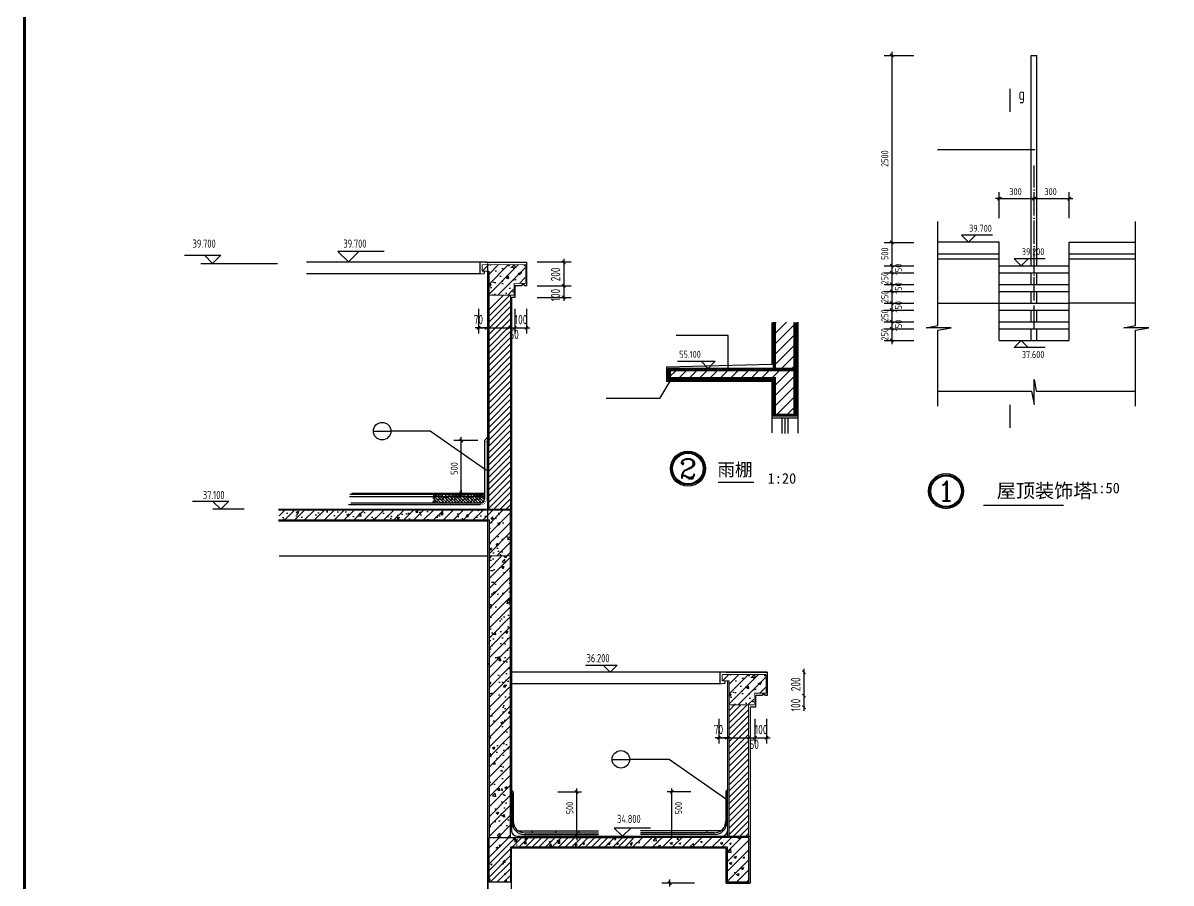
# Model space of a CAD drawing. Extents: x -726032 to 135930, y -151624 to 587044.
# Drawn here: x -147306 to -98196, y 288650 to 325438 of the extents above; entities that cross this region are included whole.
import ezdxf
from ezdxf.enums import TextEntityAlignment as Align

# ---------------------------------------------------------------- set-up
doc = ezdxf.new("R2010")
doc.units = 0
doc.header["$LTSCALE"] = 1000
doc.header["$MEASUREMENT"] = 0
doc.linetypes.add('DOTE', pattern=[2.42, 2, -0.2, 0.02, -0.2])
doc.layers.get('0').update_dxf_attribs({"linetype": 'CONTINUOUS'})
doc.layers.get('DEFPOINTS').update_dxf_attribs({"color": 1, "linetype": 'CONTINUOUS'})
for name, color, linetype in [('AXIS', 245, 'CONTINUOUS'), ('AXIS_TEXT', 7, 'CONTINUOUS'), ('DOTE', 8, 'DOTE'), ('LAYER1', 7, 'CONTINUOUS'), ('PUB_DIM', 245, 'CONTINUOUS'), ('PUB_TITLE', 1, 'CONTINUOUS'), ('WALL', 255, 'CONTINUOUS'), ('WINDOW', 155, 'CONTINUOUS'), ('填充', 207, 'CONTINUOUS'), ('引线', 213, 'CONTINUOUS'), ('构架', 4, 'CONTINUOUS'), ('粉刷线', 224, 'CONTINUOUS')]:
    doc.layers.add(name, color=color, linetype=linetype)
doc.styles.add('-黑体', font='')
doc.styles.add('COMPLEX', font='COMPLEX')
doc.styles.add('DIM_FONT', font='isocp.shx', dxfattribs={"width": 0.8})
doc.styles.get('-黑体').set_extended_font_data('SimHei')
pattern_1 = [(142.5, (1871723.6, 352824.1), (31.49668, 963.41188), [0, -760, 0, -850, 0, -812.5]), (172.5, (1871723.6, 352824.1), (-884.88835, 1411.073), [0, -410, 0, -685, 0, -262.5]), (212.5, (1872338.6, 352824.1), (-1557.07093, 2.82953), [0, -250, 0, -900, 0, -1175]), (222.5, (1872338.6, 352824.1), (-1503.0633, 438.8378), [0, -125, 0, -590, 0, -675])]

# ---------------------------------------------------------------- blocks, each defined once
blk = doc.blocks.new('_AXISO')
blk.add_circle((0, 0), 0.5)
at = {"layer": 'AXIS_TEXT', "style": 'COMPLEX', "width": 1.041667}
blk.add_attdef('A', text='', height=0.56, dxfattribs=at).set_placement((-0.25, -0.28), (0.25, -0.28), align=Align.FIT)
blk = doc.blocks.new('_DIMX')
blk.add_line((-150, 0), (150, 0))
at = {"const_width": 50}
blk.add_lwpolyline([(-70, -70), (70, 70)], dxfattribs=at)

msp = doc.modelspace()

# ---------------------------------------------------------------- hatches: boundary and pattern name
h = msp.add_hatch()
h.set_pattern_fill('AN31C', color=136, scale=1500, style=0)
h.set_pattern_definition([(45, (-2163962.53, 249653.62), (-212.132034, 212.132034), []), (50, (-2163962.5, 249653.6), (1075.89027, -94.1282), [112.5, -1237.5]), (355, (-2163962.5, 249653.6), (-208.127, 1128.2882), [90, -990]), (100.4514, (-2163872.9, 249645.8), (867.76407, 1034.1593), [95.6103, -1051.71317]), (46.1842, (-2163962.5, 249953.6), (1600.8616, -248.2785), [168.75, -1856.25]), (96.6356, (-2163829.1, 249933), (1401.994, 1461.1768), [143.4154, -1577.5695]), (351.1842, (-2163962.5, 249953.6), (1401.9929, 1461.1779), [135, -1485]), (21, (-2163812.5, 249878.6), (895.36058, -603.92834), [112.5, -1237.5]), (326, (-2163812.5, 249878.6), (364.973, 1087.72507), [90, -990]), (71.4514, (-2163737.9, 249828.3), (1260.33394, 483.79575), [95.6103, -1051.71317]), (37.5, (-2163962.53, 249653.62), (18.23978, 499.34078), [0, -978, 0, -1005, 0, -993.75]), (7.5, (-2163962.53, 249653.6), (394.6043, 591.61757), [0, -573, 0, -955.5, 0, -378.75]), (327.5, (-2164297.03, 249653.62), (800.733654, -33.83231), [0, -375, 0, -1170, 0, -1552.5]), (317.5, (-2164447, 249653.6), (874.77925, 150.15747), [0, -487.5, 0, -777, 0, -1102.5])])
h.paths.add_polyline_path([(-127367.8, 313800.1), (-126567.8, 313800.1), (-126317.8, 313800.1), (-126317.8, 314300.1), (-125817.8, 314300.1), (-125817.8, 315100.1), (-127367.8, 315100.1), (-127667.8, 315100.1), (-127667.8, 314825.1), (-127367.8, 314825.1)])
h = msp.add_hatch(color=146)
h.paths.add_polyline_path([(-118161, 306377.3, 1), (-119560, 306377.3, 1)])
h.paths.add_polyline_path([(-118206, 306377.3, 1), (-119515, 306377.3, 1)], flags=16)
h.paths.add_polyline_path([(-119444.1, 305746.4), (-118274.1, 305746.4), (-118274.1, 307006.4), (-119444.1, 307006.4)], flags=24)
h = msp.add_hatch(color=146)
h.paths.add_polyline_path([(-107120.4, 305413.5, 1), (-108519.4, 305413.5, 1)])
h.paths.add_polyline_path([(-107165.4, 305413.5, 1), (-108474.4, 305413.5, 1)], flags=16)
h.paths.add_polyline_path([(-108403.5, 304782.6), (-107233.5, 304782.6), (-107233.5, 306042.6), (-108403.5, 306042.6)], flags=24)
h = msp.add_hatch()
h.set_pattern_fill('AR-SAND', color=136, scale=50, style=0)
h.set_pattern_definition([(142.5, (1871723.63, 352824.09), (3.149668, 96.3411885), [0, -76, 0, -85, 0, -81.25]), (172.5, (1871723.63, 352824.1), (-88.488835, 141.107303), [0, -41, 0, -68.5, 0, -26.25]), (212.5, (1871785.13, 352824.09), (-155.707093, 0.2829527), [0, -25, 0, -90, 0, -117.5]), (222.5, (1871785.13, 352824.1), (-150.30633, 43.883778), [0, -12.5, 0, -59, 0, -67.5])])
h.paths.add_polyline_path([(-129779.8, 305272.4), (-127559.3, 305272.4), (-127559.3, 305175.6), (-129779.8, 305175.6)])
h = msp.add_hatch()
h.set_pattern_fill('AR-SAND', color=136, scale=500, style=0)
h.set_pattern_definition(pattern_1)
h.paths.add_polyline_path([(-129779.8, 305272.4), (-127559.3, 305272.4), (-127559.3, 305175.6), (-129779.8, 305175.6)])
h = msp.add_hatch()
h.set_pattern_fill('AR-SAND', color=136, scale=500, style=0)
h.set_pattern_definition(pattern_1)
h.paths.add_polyline_path([(-129779.8, 305175.6), (-127559.3, 305175.6), (-127559.3, 305071.6, -0.4142136), (-127734.3, 304896.6), (-129779.8, 304896.6)])
h = msp.add_hatch()
h.set_pattern_fill('ANSI38', color=136, scale=750, style=0)
h.set_pattern_definition([(135, (1871723.63, 352824.09), (66.2912607, 66.2912607), []), (45, (1871723.63, 352824.09), (198.873782, 66.2912607), [234.375, -140.625])])
h.paths.add_polyline_path([(-129779.8, 305175.6), (-127559.3, 305175.6), (-127559.3, 305071.6, -0.4142136), (-127734.3, 304896.6), (-129779.8, 304896.6)])
h = msp.add_hatch()
h.set_pattern_fill('AN31C', color=136, scale=1500, style=0)
h.set_pattern_definition([(45, (293963.8, 390595.5), (-212.13203, 212.13203), []), (50, (293963.8, 390595.5), (1075.8903, -94.1282), [112.5, -1237.5]), (355, (293963.8, 390595.5), (-208.127, 1128.2882), [90, -990]), (100.4514, (294053.5, 390587.7), (867.764, 1034.1593), [95.6103, -1051.7132]), (46.1842, (293963.8, 390895.5), (1600.8616, -248.2785), [168.75, -1856.25]), (96.6356, (294097.2, 390874.8), (1401.994, 1461.177), [143.4154, -1577.5695]), (351.1842, (293963.8, 390895.5), (1401.993, 1461.178), [135, -1485]), (21, (294113.8, 390820.5), (895.3606, -603.9283), [112.5, -1237.5]), (326, (294113.8, 390820.5), (364.973, 1087.725), [90, -990]), (71.4514, (294188.4, 390770.2), (1260.334, 483.7957), [95.6103, -1051.7132]), (37.5, (293963.8, 390595.5), (18.23978, 499.34078), [0, -978, 0, -1005, 0, -993.75]), (7.5, (293963.8, 390595.5), (394.6043, 591.6176), [0, -573, 0, -955.5, 0, -378.75]), (327.5, (293629.3, 390595.5), (800.73365, -33.8323), [0, -375, 0, -1170, 0, -1552.5]), (317.5, (293479.3, 390595.5), (874.7793, 150.1575), [0, -487.5, 0, -777, 0, -1102.5])])
h.paths.add_polyline_path([(-136347.2, 304600.1), (-136347.2, 304180.1), (-127370.8, 304180.1), (-127370.8, 302640.1), (-126450.3, 302640.1), (-126450.3, 304600.1)])
h = msp.add_hatch()
h.set_pattern_fill('AN31C', color=136, scale=1500, style=0)
h.set_pattern_definition([(45, (112014.9, 127398), (-212.13203, 212.13203), []), (50, (112014.9, 127398), (1075.8903, -94.1282), [112.5, -1237.5]), (355, (112014.9, 127398), (-208.127, 1128.288), [90, -990]), (100.4514, (112104.6, 127390.2), (867.764, 1034.1593), [95.6103, -1051.713]), (46.1842, (112014.9, 127698), (1600.8616, -248.2785), [168.75, -1856.25]), (96.6356, (112148.3, 127677.3), (1401.994, 1461.177), [143.415, -1577.5695]), (351.1842, (112014.9, 127698), (1401.993, 1461.178), [135, -1485]), (21, (112164.9, 127623), (895.3606, -603.9283), [112.5, -1237.5]), (326, (112164.9, 127623), (364.973, 1087.725), [90, -990]), (71.4514, (112239.5, 127572.7), (1260.334, 483.7957), [95.6103, -1051.713]), (37.5, (112014.9, 127398), (18.2398, 499.3408), [0, -978, 0, -1005, 0, -993.75]), (7.5, (112014.9, 127398), (394.6043, 591.6176), [0, -573, 0, -955.5, 0, -378.75]), (327.5, (111680.4, 127398), (800.73365, -33.8323), [0, -375, 0, -1170, 0, -1552.5]), (317.5, (111530.4, 127398), (874.7793, 150.1575), [0, -487.5, 0, -777, 0, -1102.5])])
h.paths.add_polyline_path([(-127370.8, 290600.1), (-126450.3, 290600.1), (-126450.3, 302640.1), (-127370.8, 302640.1)])
h = msp.add_hatch()
h.set_pattern_fill('AN31C', color=136, scale=1500, style=0)
h.set_pattern_definition([(45, (-2153691.02, 232121.5), (-212.132034, 212.132034), []), (50, (-2153691, 232121.5), (1075.89027, -94.1282), [112.5, -1237.5]), (355, (-2153691, 232121.5), (-208.127, 1128.2882), [90, -990]), (100.4514, (-2153601.4, 232113.7), (867.76407, 1034.1593), [95.6103, -1051.71317]), (46.1842, (-2153691, 232421.5), (1600.8616, -248.2785), [168.75, -1856.25]), (96.6356, (-2153557.6, 232400.8), (1401.994, 1461.1768), [143.4154, -1577.5695]), (351.1842, (-2153691, 232421.5), (1401.9929, 1461.1779), [135, -1485]), (21, (-2153541, 232346.5), (895.36058, -603.92834), [112.5, -1237.5]), (326, (-2153541, 232346.5), (364.973, 1087.72507), [90, -990]), (71.4514, (-2153466.4, 232296.2), (1260.33394, 483.79575), [95.6103, -1051.71317]), (37.5, (-2153691.02, 232121.5), (18.23978, 499.34078), [0, -978, 0, -1005, 0, -993.75]), (7.5, (-2153691, 232121.5), (394.6043, 591.61757), [0, -573, 0, -955.5, 0, -378.75]), (327.5, (-2154025.52, 232121.5), (800.733654, -33.83231), [0, -375, 0, -1170, 0, -1552.5]), (317.5, (-2154175.5, 232121.5), (874.77925, 150.15747), [0, -487.5, 0, -777, 0, -1102.5])])
h.paths.add_polyline_path([(-117096.3, 296267.9), (-116296.3, 296267.9), (-116046.3, 296267.9), (-116046.3, 296767.9), (-115546.3, 296767.9), (-115546.3, 297567.9), (-117096.3, 297567.9), (-117396.3, 297567.9), (-117396.3, 297292.9), (-117096.3, 297292.9)])
h = msp.add_hatch()
h.set_pattern_fill('ANSI31', color=136, scale=1500, style=0)
h.set_pattern_definition([(45, (112014.9, 127398.01), (-132.58252, 132.58252), [])])
h.paths.add_polyline_path([(-116270.3, 294866.3), (-117096.3, 294866.3), (-117096.3, 290650.1), (-116270.3, 290650.1)])
h.paths.add_polyline_path([(-117096.3, 294866.3), (-117046.3, 294866.3), (-116270.3, 294866.3), (-116270.3, 296267.9), (-117096.3, 296267.9)])

# ---------------------------------------------------------------- linework, layer by layer
for p, q in [((-104177.8, 315055.7, 3840), (-104177.8, 324051.7, 3840)), ((-104177.8, 324051.7, 3840), (-103936.8, 324051.7, 3840)), ((-103936.8, 315055.7, 3840), (-103936.8, 324051.7, 3840)), ((-105552.1, 316055.5, 3840), (-108166.5, 316055.5, 3840)), ((-105552.1, 311855.5, 3840), (-105552.1, 316055.5, 3840)), ((-102552.1, 311855.5, 3840), (-102552.1, 316055.5, 3840)), ((-102552.1, 316055.5, 3840), (-99716.8, 316055.5, 3840)), ((-124173.2, 315350.1), (-124173.2, 313550.1)), ((-105552.1, 315555.5, 3840), (-108166.5, 315555.5, 3840)), ((-108166.5, 315355.5, 3840), (-105552.1, 315355.5, 3840)), ((-99716.8, 315555.5, 3840), (-102552.1, 315555.5, 3840)), ((-102552.1, 315355.5, 3840), (-99716.8, 315355.5, 3840)), ((-105552.1, 315055.7, 3840), (-102552.1, 315055.7, 3840)), ((-105552.1, 314755.7, 3840), (-102552.1, 314755.7, 3840)), ((-104177.8, 314255.7, 3840), (-104177.8, 314755.7, 3840)), ((-103936.8, 314255.7, 3840), (-103936.8, 314755.7, 3840)), ((-105552.1, 314255.7, 3840), (-102552.1, 314255.7, 3840)), ((-105552.1, 313955.7, 3840), (-102552.1, 313955.7, 3840)), ((-104177.8, 313455.7, 3840), (-104177.8, 313955.7, 3840)), ((-103936.8, 313455.7, 3840), (-103936.8, 313955.7, 3840)), ((-108166.5, 313455.5, 3840), (-105552.1, 313455.5, 3840)), ((-105552.1, 313455.7, 3840), (-102552.1, 313455.7, 3840)), ((-99716.8, 313455.5, 3840), (-102552.1, 313455.5, 3840)), ((-105552.1, 313155.7, 3840), (-102552.1, 313155.7, 3840)), ((-104177.8, 312655.7, 3840), (-104177.8, 313155.7, 3840)), ((-103936.8, 312655.7, 3840), (-103936.8, 313155.7, 3840)), ((-127816.8, 312398.5), (-127468.8, 312398.5)), ((-105552.1, 312655.7, 3840), (-102552.1, 312655.7, 3840)), ((-105552.1, 312355.7, 3840), (-102552.1, 312355.7, 3840)), ((-104177.8, 311855.5, 3840), (-104177.8, 312355.7, 3840)), ((-103936.8, 311855.5, 3840), (-103936.8, 312355.7, 3840)), ((-105552.1, 311855.5, 3840), (-102552.1, 311855.5, 3840)), ((-132317.6, 307979.8), (-131567.6, 307979.8)), ((-136370.8, 304640.1), (-126410.3, 304640.1)), ((-136370.8, 304140.1), (-127410.8, 304140.1)), ((-113901.7, 297817.9), (-113901.7, 296017.9)), ((-117545.3, 294866.3), (-117197.3, 294866.3)), ((-122103.6, 293939.8), (-121353.6, 293939.8)), ((-126449.8, 290200.1), (-126450.3, 290199.6))]:
    msp.add_line(p, q)
at = {"color": 136}
for p, q in [((-139694.2, 315149.1), (-136414.8, 315149.1)), ((-127467.8, 315200.1), (-135182, 315200.1)), ((-127767.8, 315200.1), (-127767.8, 314702.2)), ((-127582.2, 314825.1), (-127582.2, 314726.6)), ((-127420.3, 276174.6), (-127420.3, 315150.1)), ((-123859.3, 315200.1), (-125315.3, 315200.1)), ((-127767.8, 314702.2), (-135182, 314702.2)), ((-127767.8, 314702.2), (-127582.2, 314726.6)), ((-125967.8, 314200.1), (-126267.8, 314200.1)), ((-126267.8, 314200.1), (-126267.8, 313700.1)), ((-125867.8, 314250.1), (-125967.8, 314250.1)), ((-125967.8, 314250.1), (-125967.8, 314200.1)), ((-125867.8, 314250.1), (-125867.8, 314200.1)), ((-125315.3, 314200.1), (-123859.3, 314200.1)), ((-127368.4, 312652), (-126450.3, 313570.1)), ((-127368.3, 313182.5), (-126750.7, 313800.1)), ((-127368.3, 312917.3), (-126485.5, 313800.1)), ((-125315.3, 313700.1), (-123859.3, 313700.1)), ((-127817.8, 313212), (-127817.8, 312151.1)), ((-127368.5, 312386.8), (-126450.3, 313305)), ((-127368.5, 312121.6), (-126450.3, 313039.8)), ((-126267.8, 313212), (-126267.8, 312151.1)), ((-125767.8, 313212), (-125767.8, 312151.1)), ((-127368.6, 311856.4), (-126450.3, 312774.6)), ((-127368.6, 311591.1), (-126450.3, 312509.5)), ((-127368.8, 311060.7), (-126450.3, 311979.1)), ((-127368.7, 311325.9), (-126450.3, 312244.3)), ((-127368.9, 310530.2), (-126450.3, 311448.8)), ((-127368.8, 310795.4), (-126450.3, 311714)), ((-127369, 310265), (-126450.3, 311183.6)), ((-127369, 309999.8), (-126450.3, 310918.5)), ((-127369.1, 309734.5), (-126450.3, 310653.3)), ((-127369.1, 309469.3), (-126450.3, 310388.2)), ((-127369.2, 309204.1), (-126450.3, 310123)), ((-127369.3, 308938.8), (-126450.3, 309857.8)), ((-127369.3, 308673.6), (-126450.3, 309592.7)), ((-127369.5, 308143.2), (-126450.3, 309062.3)), ((-127369.4, 308408.4), (-126450.3, 309327.5)), ((-127369.6, 307612.7), (-126450.3, 308532)), ((-127369.5, 307877.9), (-126450.3, 308797.2)), ((-127369.7, 307347.5), (-126450.3, 308266.8)), ((-127369.7, 307082.3), (-126450.3, 308001.7)), ((-127850, 307572.4), (-128872.8, 307572.4)), ((-127369.8, 306817), (-126450.3, 307736.5)), ((-127369.8, 306551.8), (-126450.3, 307471.3)), ((-127370, 306021.3), (-126450.3, 306941)), ((-127369.9, 306286.6), (-126450.3, 307206.2)), ((-127370, 305756.1), (-126450.3, 306675.8)), ((-127370.2, 305225.7), (-126450.3, 306145.5)), ((-127370.1, 305490.9), (-126450.3, 306410.7)), ((-127370.3, 304695.2), (-126450.3, 305615.2)), ((-127370.2, 304960.4), (-126450.3, 305880.3)), ((-133236.8, 305322.4), (-127596.1, 305322.4)), ((-127160.3, 304640.1), (-126450.3, 305350)), ((-126895.1, 304640.1), (-126450.3, 305084.9)), ((-126629.9, 304640.1), (-126450.3, 304819.7)), ((-136346.7, 302640.1), (-127410.3, 302640.1)), ((-126410.3, 298033.4), (-126410.3, 290900.1)), ((-115470.8, 297668.4), (-126410.3, 297668.4)), ((-117496.3, 297667.9), (-117496.3, 297167.2)), ((-117496.3, 297170.1), (-126410.3, 297170.1)), ((-117496.3, 297167.2), (-117495.8, 297166.8)), ((-117495.8, 297166.8), (-117284.7, 297194.5)), ((-117284.7, 297292.9), (-117284.7, 297194.5)), ((-117170.3, 297292.9), (-117170.3, 290650.1)), ((-115670.3, 296667.9), (-115970.3, 296667.9)), ((-115970.3, 296667.9), (-115970.3, 296167.9)), ((-115570.3, 296717.9), (-115670.3, 296717.9)), ((-115670.3, 296717.9), (-115670.3, 296667.9)), ((-115570.3, 296717.9), (-115570.3, 296667.9)), ((-116193.8, 296167.9), (-116194.3, 296167.4)), ((-116194.3, 296167.4), (-116194.3, 288650.1)), ((-115970.3, 296167.9), (-116193.8, 296167.9)), ((-117546.3, 295679.9), (-117546.3, 294619)), ((-115996.3, 295679.9), (-115996.3, 294619)), ((-115496.3, 295679.9), (-115496.3, 294619)), ((-124433.6, 292547.1), (-123410.8, 292547.1)), ((-118732.9, 292547.1), (-119755.6, 292547.1)), ((-126119.3, 290883.4), (-122685.6, 290883.4)), ((-125838.5, 290797.1), (-122685.6, 290797.1)), ((-117459, 290883.4), (-120892.7, 290883.4)), ((-117739.9, 290797.1), (-120892.7, 290797.1)), ((-127420.3, 288650.1), (-127420.3, 290650.1)), ((-127370.3, 290156.5), (-126926.8, 290600.1)), ((-127370.3, 289755.9), (-126526.2, 290600.1)), ((-127370.3, 289473.1), (-126243.3, 290600.1)), ((-126942.7, 290221.6), (-126894.5, 290279.1)), ((-126882.8, 290216.8), (-126894.4, 290279.5)), ((-126360.5, 290200.1), (-125960.5, 290600.1)), ((-126324.5, 290523.5), (-126260.3, 290600.1)), ((-126324.5, 290523.5), (-126234.9, 290515.7)), ((-126279.4, 290429.4), (-126207.1, 290515.6)), ((-126279.4, 290429.4), (-126189.8, 290421.6)), ((-126234.9, 290514.1), (-126250.7, 290600.1)), ((-126227.8, 290498.3), (-126157.8, 290525.1)), ((-126227.8, 290498.3), (-126178, 290464.7)), ((-126189.8, 290420), (-126207.1, 290514)), ((-126195.6, 290252.2), (-126165.2, 290288.4)), ((-126177.9, 290465.1), (-126157.6, 290525.6)), ((-126158.3, 290252.2), (-126165.1, 290288.8)), ((-126077.6, 290200.1), (-125677.6, 290600.1)), ((-125946.8, 290585.7), (-125909.4, 290600.1)), ((-125875.7, 290730.7), (-122685.6, 290730.7)), ((-125862.1, 290335.3), (-125789.8, 290421.5)), ((-125862.1, 290335.3), (-125772.5, 290327.4)), ((-125837.7, 290516.6), (-125759.8, 290597.8)), ((-125837.7, 290516.6), (-125748.7, 290502.8)), ((-125794.8, 290200.1), (-125394.8, 290600.1)), ((-125772.5, 290325.9), (-125789.8, 290419.9)), ((-125748.6, 290503.1), (-125759.6, 290598.1)), ((-125512, 290200.1), (-125112, 290600.1)), ((-125229.1, 290200.1), (-124829.1, 290600.1)), ((-124946.3, 290200.1), (-124546.3, 290600.1)), ((-124790.7, 290418.2), (-124720.6, 290445.1)), ((-124790.7, 290418.2), (-124740.9, 290384.6)), ((-124786.2, 290241.2), (-124713.9, 290327.3)), ((-124740.8, 290385.1), (-124720.5, 290445.5)), ((-124696.6, 290231.7), (-124713.9, 290325.8)), ((-124663.4, 290200.1), (-124263.4, 290600.1)), ((-124449.7, 290465.5), (-124344.7, 290505.9)), ((-124449.7, 290465.5), (-124375.1, 290415.2)), ((-124425.2, 290353.4), (-124347.3, 290434.5)), ((-124425.2, 290353.4), (-124336.2, 290339.6)), ((-124380.6, 290200.1), (-123980.6, 290600.1)), ((-124375.1, 290413.6), (-124344.7, 290504.3)), ((-124336.1, 290339.9), (-124347.1, 290434.9)), ((-124097.7, 290200.1), (-123697.7, 290600.1)), ((-123834.9, 290180.1), (-123414.9, 290600.1)), ((-123691.2, 290257.7), (-123613.3, 290338.8)), ((-123691.2, 290257.7), (-123655.7, 290252.2)), ((-123603, 290252.2), (-123613.1, 290339.2)), ((-123532.1, 290200.1), (-123132.1, 290600.1)), ((-123353.5, 290338.1), (-123283.5, 290365)), ((-123353.5, 290338.1), (-123303.8, 290304.5)), ((-123303.6, 290305), (-123283.4, 290365.4)), ((-123249.2, 290200.1), (-122849.2, 290600.1)), ((-122966.4, 290200.1), (-122566.4, 290600.1)), ((-122683.5, 290200.1), (-122283.5, 290600.1)), ((-122400.7, 290200.1), (-122000.7, 290600.1)), ((-122294, 290345.4), (-122189, 290385.7)), ((-122294, 290345.4), (-122219.4, 290295.1)), ((-122219.4, 290293.5), (-122189, 290384.2)), ((-122060.5, 290200.1), (-121660.5, 290600.1)), ((-121998.9, 290510.5), (-121962.9, 290576.3)), ((-121998.9, 290510.5), (-121939.2, 290517.1)), ((-121939.2, 290517.5), (-121962.8, 290576.7)), ((-121904.4, 290330.1), (-121834.4, 290357)), ((-121904.4, 290330.1), (-121854.6, 290296.6)), ((-121854.5, 290297), (-121834.2, 290357.4)), ((-121835, 290200.1), (-121435, 290600.1)), ((-121552.2, 290200.1), (-121184.5, 290567.7)), ((-121330.9, 290319.7), (-121253, 290400.9)), ((-121330.9, 290319.7), (-121295.5, 290314.2)), ((-121305.6, 290262.1), (-121277.8, 290295.3)), ((-121272, 290262.1), (-121277.8, 290293.7)), ((-121242.8, 290314.2), (-121252.9, 290401.2)), ((-121212, 290200.1), (-120812, 290600.1)), ((-120993.3, 290400.2), (-120923.3, 290427)), ((-120993.3, 290400.2), (-120943.6, 290366.6)), ((-120943.4, 290367), (-120923.1, 290427.5)), ((-117702.6, 290730.7), (-120892.7, 290730.7)), ((-120787.7, 290200.1), (-120387.7, 290600.1)), ((-120363.5, 290200.1), (-119963.5, 290600.1)), ((-120345.9, 290471), (-120229.1, 290592.7)), ((-120345.9, 290471), (-120212.5, 290450.3)), ((-120212.6, 290449), (-120229.1, 290591.4)), ((-120138.3, 290225.3), (-120033.3, 290265.6)), ((-120054.7, 290200.1), (-120033.3, 290264)), ((-119939.2, 290200.1), (-119539.2, 290600.1)), ((-119623.2, 290355.8), (-119518.2, 290396.1)), ((-119623.2, 290355.8), (-119548.6, 290305.4)), ((-119548.6, 290303.9), (-119518.2, 290394.5)), ((-119514.9, 290200.1), (-119114.9, 290600.1)), ((-119328.1, 290520.8), (-119292.1, 290586.6)), ((-119328.1, 290520.8), (-119268.5, 290527.4)), ((-119268.4, 290527.8), (-119292, 290587)), ((-119233.6, 290340.4), (-119163.6, 290367.3)), ((-119233.6, 290340.4), (-119183.8, 290306.9)), ((-119183.7, 290307.3), (-119163.4, 290367.7)), ((-119090.7, 290200.1), (-118690.7, 290600.1)), ((-118745.1, 290222.7), (-118628.3, 290344.5)), ((-118666.4, 290200.1), (-118266.4, 290600.1)), ((-118611.7, 290200.7), (-118628.3, 290343.2)), ((-118322.5, 290410.5), (-118252.5, 290437.4)), ((-118322.5, 290410.5), (-118272.8, 290377)), ((-118272.6, 290377.4), (-118252.3, 290437.8)), ((-118242.2, 290200.1), (-117842.2, 290600.1)), ((-117817.9, 290200.1), (-117417.9, 290600.1)), ((-117470.6, 290357.8), (-117365.6, 290398.1)), ((-117470.6, 290357.8), (-117396, 290307.4)), ((-117396, 290305.9), (-117365.6, 290396.5)), ((-117393.6, 290200.1), (-116993.6, 290600.1)), ((-117170.3, 289999.1), (-116569.4, 290600.1)), ((-117170.3, 289574.9), (-116270.3, 290474.9)), ((-117081, 290342.5), (-117011, 290369.3)), ((-117081, 290342.5), (-117031.2, 290308.9)), ((-117031.1, 290309.3), (-117010.8, 290369.8)), ((-116722.3, 290588.9), (-116693.3, 290600.1)), ((-116722.3, 290588.9), (-116647.7, 290538.6)), ((-116647.7, 290537), (-116626.5, 290600.1)), ((-127370.3, 289190.3), (-126450.3, 290110.3)), ((-127370.3, 288907.4), (-126450.3, 289827.4)), ((-127068, 290175.7), (-126998, 290202.6)), ((-127068, 290175.7), (-127018.3, 290142.2)), ((-127018.1, 290142.6), (-126997.9, 290203)), ((-126942.7, 290221.6), (-126882.9, 290216.4)), ((-126471.1, 289773.1), (-126450.3, 289781.1)), ((-126471.1, 289773.1), (-126450.3, 289759.1)), ((-126420.3, 290150.1), (-117220.3, 290150.1)), ((-126420.3, 290150.1), (-117220.3, 290150.1)), ((-126420.3, 290150.1), (-126420.3, 288650.1)), ((-124786.2, 290241.2), (-124696.6, 290233.3)), ((-123665.8, 290200.1), (-123638, 290233.2)), ((-123632.2, 290200.1), (-123638, 290231.6)), ((-120138.3, 290225.3), (-120100.9, 290200.1)), ((-118745.1, 290222.7), (-118611.7, 290202)), ((-117220.3, 288650.1), (-117220.3, 290150.1)), ((-117170.3, 289150.6), (-116270.3, 290050.6)), ((-117144.2, 289974.4), (-117027.4, 290096.2)), ((-117144.2, 289974.4), (-117010.8, 289953.7)), ((-117010.8, 289952.4), (-117027.4, 290094.9)), ((-116890.8, 289762.8), (-116785.8, 289803.1)), ((-116890.8, 289762.8), (-116816.2, 289712.5)), ((-116816.2, 289710.9), (-116785.8, 289801.5)), ((-116501.2, 289747.5), (-116431.2, 289774.4)), ((-116451.3, 289714.4), (-116431, 289774.8)), ((-127314.8, 288680.1), (-126450.3, 289544.6)), ((-127311.3, 289450.6), (-127241.3, 289477.5)), ((-127311.3, 289450.6), (-127261.6, 289417)), ((-127261.4, 289417.5), (-127241.2, 289477.9)), ((-127032, 288680.1), (-126450.3, 289261.7)), ((-126804, 289469.4), (-126755.8, 289526.9)), ((-126804, 289469.4), (-126744.2, 289464.2)), ((-126772.3, 289542.5), (-126694.4, 289623.7)), ((-126772.3, 289542.5), (-126683.4, 289528.7)), ((-126744.1, 289464.6), (-126755.6, 289527.3)), ((-126683.3, 289529), (-126694.3, 289624)), ((-117170.3, 288726.3), (-116270.3, 289626.3)), ((-117165.3, 289572.8), (-117170.3, 289599.7)), ((-117170.3, 289574.8), (-117165.3, 289574.4)), ((-117087.3, 289501.2), (-116982.2, 289541.5)), ((-117087.3, 289501.2), (-117012.6, 289450.9)), ((-117012.6, 289449.3), (-116982.2, 289540)), ((-116581.6, 289280.8), (-116476.6, 289321.1)), ((-116581.6, 289280.8), (-116507, 289230.5)), ((-116507, 289228.9), (-116476.6, 289319.5)), ((-116501.2, 289747.5), (-116451.5, 289713.9)), ((-127370.3, 288794.5), (-127334.3, 288837.4)), ((-127370.3, 288778.9), (-127322.7, 288774.7)), ((-127322.6, 288775.2), (-127334.1, 288837.9)), ((-126749.1, 288680.1), (-126450.3, 288978.9)), ((-126714.4, 289048), (-126644.4, 289074.8)), ((-126714.4, 289048), (-126664.7, 289014.4)), ((-126665.2, 288717.2), (-126617, 288774.7)), ((-126664.5, 289014.8), (-126644.3, 289075.3)), ((-126605.3, 288712.4), (-126616.9, 288775.1)), ((-116856.1, 289090.8), (-116861.1, 289117.7)), ((-116861.1, 289092.9), (-116856.1, 289092.4)), ((-116778.1, 289019.2), (-116673, 289059.6)), ((-116778.1, 289019.2), (-116703.5, 288968.9)), ((-116772.3, 288700.1), (-116270.3, 289202.1)), ((-116703.5, 288967.3), (-116673, 289058)), ((-116348, 288700.1), (-116270.3, 288777.8)), ((-126665.2, 288717.2), (-126605.4, 288712)), ((-126466.3, 288680.1), (-126450.3, 288696)), ((-118575.4, 288650.1), (-119976.3, 288650.1)), ((-117220.3, 288650.1), (-116220.3, 288650.1)), ((-116220.3, 288650.1), (-117220.3, 288650.1))]:
    msp.add_line(p, q, dxfattribs=at)
at = {"color": 134}
for p, q in [((-127410.3, 304640.1), (-127410.3, 314825.1)), ((-115470.3, 297649.6), (-115470.3, 296767.9)), ((-117096.8, 297292.9), (-117096.3, 297292.4)), ((-116270.3, 290600.1), (-116270.3, 288700.1))]:
    msp.add_line(p, q, dxfattribs=at)
at = {"color": 0, "linetype": 'ByBlock'}
for p, q in [((-127466.8, 312398.5), (-125617.8, 312398.5)), ((-128559, 305323.4), (-128559, 307571.4)), ((-117195.3, 294866.3), (-115346.3, 294866.3)), ((-123618.3, 290640.1), (-123618.3, 292547.1)), ((-119548.1, 290640.1), (-119548.1, 292547.1))]:
    msp.add_line(p, q, dxfattribs=at)
at = {"color": 26}
for p, q in [((-127559.3, 307572.4), (-127384.3, 307778.7)), ((-127559.3, 307572.4), (-127559.3, 305071.6)), ((-127484.3, 307505.9), (-127384.3, 307623.8)), ((-127559.3, 305175.6), (-133343.6, 305175.6)), ((-127559.3, 305272.4), (-133319.3, 305272.4)), ((-129096.1, 305322.4), (-129096.1, 305272.4)), ((-128346.1, 305322.4), (-128346.1, 305272.4)), ((-127734.3, 304821.6), (-133387.2, 304821.6)), ((-127734.3, 304896.6), (-133285.3, 304896.6))]:
    msp.add_line(p, q, dxfattribs=at)
at = {"color": 146}
for p, q in [((-126338.5, 292547.1), (-126410.3, 292631.7)), ((-126378.2, 292480.6), (-126410.3, 292518.5)), ((-126375.7, 292480.6), (-126375.7, 291230.7)), ((-126338.5, 292547.1), (-126338.5, 291297.1)), ((-117239.9, 292547.1), (-117168, 292631.7)), ((-117239.9, 292547.1), (-117239.9, 291297.1)), ((-117202.6, 292480.6), (-117202.6, 291230.7)), ((-117200.2, 292480.6), (-117168, 292518.5)), ((-125528.1, 290883.4), (-125528.1, 290797.1)), ((-124528.1, 290883.4), (-124528.1, 290797.1)), ((-123528.1, 290883.4), (-123528.1, 290797.1)), ((-118050.3, 290883.4), (-118050.3, 290797.1))]:
    msp.add_line(p, q, dxfattribs=at)
at = {"const_width": 50}
for points in [[(-124103.2, 315130.1), (-124243.2, 315270.1)], [(-124243.2, 314270.1), (-124103.2, 314130.1)], [(-124243.2, 314270.1), (-124103.2, 314130.1)], [(-124103.2, 313630.1), (-124243.2, 313770.1)], [(-126587.8, 312328.5), (-126447.8, 312468.5)], [(-126587.8, 312328.5), (-126447.8, 312468.5)], [(-126197.8, 312468.5), (-126337.8, 312328.5)], [(-126337.8, 312328.5), (-126197.8, 312468.5)], [(-125697.8, 312468.5), (-125837.8, 312328.5)], [(-113831.7, 297597.9), (-113971.7, 297737.9)], [(-113971.7, 296737.9), (-113831.7, 296597.9)], [(-113971.7, 296737.9), (-113831.7, 296597.9)], [(-113831.7, 296097.9), (-113971.7, 296237.9)], [(-116316.3, 294796.3), (-116176.3, 294936.3)], [(-116316.3, 294796.3), (-116176.3, 294936.3)], [(-116066.3, 294796.3), (-115926.3, 294936.3)], [(-115926.3, 294936.3), (-116066.3, 294796.3)], [(-115426.3, 294936.3), (-115566.3, 294796.3)]]:
    msp.add_lwpolyline(points, dxfattribs=at)
at = {"color": 134}
for points, const_width in [([(-127667.8, 315100.1), (-127667.8, 314825.1)], 40), ([(-127342.8, 315100.1), (-127667.8, 315100.1)], 40), ([(-127667.8, 314825.1), (-127368.4, 314825.1)], 40), ([(-127341.8, 315100.1), (-125791.8, 315100.1)], 40), ([(-125791.8, 315100.1), (-125791.8, 314300.1)], 40), ([(-125791.8, 314300.1), (-126291.8, 314300.1)], 40), ([(-126291.8, 314300.1), (-126291.8, 313800.1)], 40), ([(-127367.8, 313800.1), (-126291.8, 313800.1)], 40), ([(-117396.3, 297567.9), (-117396.3, 297292.9)], 40), ([(-117071.3, 297567.9), (-117396.3, 297567.9)], 40), ([(-117396.3, 297292.9), (-117096.8, 297292.9)], 40), ([(-117096.3, 290650.1), (-117096.3, 297292.4)], 40), ([(-117070.3, 297567.9), (-115520.3, 297567.9)], 40), ([(-115520.3, 297567.9), (-115520.3, 296767.9)], 40), ([(-115520.3, 296767.9), (-116020.3, 296767.9)], 40), ([(-116020.3, 296767.9), (-116020.3, 296267.9)], 40), ([(-116270.3, 296267.9), (-117096.3, 296267.9)], 40), ([(-116020.3, 296267.9), (-116270.3, 296267.9)], 40), ([(-116270.3, 296267.9), (-116270.3, 290650.1)], 40), ([(-126450.3, 290600.1), (-116270.3, 290600.1)], 40), ([(-116270.3, 290600.1), (-116270.3, 288700.1)], 50), ([(-117170.3, 290200.1), (-126449.8, 290200.1)], 40), ([(-117170.3, 288700.1), (-117170.3, 290200.1)], 40), ([(-116270.3, 288700.1), (-117170.3, 288700.1)], 40)]:
    msp.add_lwpolyline(points, dxfattribs=dict(at, const_width=const_width))
at = {"color": 136}
for points in [[(-127517.8, 315200.1), (-125767.8, 315200.1), (-125767.8, 314200.1), (-125867.8, 314200.1)], [(-126267.8, 313700.1), (-126409.8, 313700.1), (-126410.3, 313699.6), (-126410.3, 290900.1)], [(-117220.3, 297667.9), (-115470.3, 297667.9), (-115470.3, 296667.9), (-115570.3, 296667.9)], [(-126160.3, 290650.1), (-116220.3, 290650.1)], [(-126160.3, 290650.1), (-116220.3, 290650.1)]]:
    msp.add_lwpolyline(points, dxfattribs=at)
at = {"color": 136, "const_width": 15}
msp.add_lwpolyline([(-127384.3, 307623.8), (-127484.3, 307505.9), (-127484.3, 305071.6, -0.4142136), (-127734.3, 304821.6), (-133324.1, 304821.6)], format="xyb", dxfattribs=at)
msp.add_lwpolyline([(-133299.9, 304821.6), (-128837.6, 304821.6)], dxfattribs=at)
for centre in [(-131942.6, 307979.8), (-121728.6, 293939.8)]:
    msp.add_circle(centre, 375)
at = {"color": 146}
for centre, radius in [((-118860.5, 306377.3, 3840), 699.5), ((-118860.5, 306377.3, 3840), 654.5), ((-107819.9, 305413.5, 3840), 699.5), ((-107819.9, 305413.5, 3840), 654.5)]:
    msp.add_circle(centre, radius, dxfattribs=at)
at = {"color": 26}
msp.add_arc((-127734.3, 305071.6), 175, 270, 0, dxfattribs=at)
at = {"color": 146}
for centre, start, end in [((-125875.7, 291230.7), 180, 270), ((-125838.5, 291297.1), 180, 270), ((-117739.9, 291297.1), 270, 0), ((-117702.6, 291230.7), 270, 0)]:
    msp.add_arc(centre, 500, start, end, dxfattribs=at)
at = {"color": 136}
for centre, start, end in [((-126160.3, 290900.1), 180, 270), ((-117418, 290900.1), 270, 0)]:
    msp.add_arc(centre, 250, start, end, dxfattribs=at)
at = {"layer": 'DEFPOINTS', "color": 0, "linetype": 'ByBlock'}
for p in [(-124089.6, 315200.1), (-124173.2, 314200.1), (-124089.6, 314200.1), (-124089.6, 314200.1), (-124173.2, 313700.1), (-124089.6, 313700.1), (-127817.8, 312398.5), (-127467.8, 312398.5), (-126517.8, 312398.5), (-126267.8, 312398.5), (-127817.8, 312314.2), (-127467.8, 312314.2), (-127467.8, 312314.2), (-126517.8, 312314.2), (-126517.8, 312314.2), (-126267.8, 312314.2), (-126267.8, 312314.2), (-125767.8, 312314.2), (-128559, 307572.4), (-113818, 297667.9), (-113901.7, 296667.9), (-113818, 296667.9), (-113818, 296667.9), (-113901.7, 296167.9), (-113818, 296167.9), (-117546.3, 294866.3), (-117546.3, 294782.1), (-117196.3, 294866.3), (-117196.3, 294782.1), (-117196.3, 294782.1), (-116246.3, 294866.3), (-116246.3, 294782.1), (-116246.3, 294782.1), (-115996.3, 294866.3), (-115996.3, 294782.1), (-115996.3, 294782.1), (-115496.3, 294782.1), (-123618.3, 292547.1), (-123618.3, 292547.1), (-119548.1, 292547.1), (-119548.1, 292547.1), (-123618.3, 290797.1)]:
    msp.add_point(p, dxfattribs=at)
at = {"layer": 'DOTE', "linetype": 'DOTE', "ltscale": 0.5}
msp.add_line((-104052.1, 312355.7, 3840), (-104052.1, 319339, 3840), dxfattribs=at)
at = {"layer": 'LAYER1', "color": 136}
for p, q in [((-115219.3, 312515.3, 3840), (-115089.2, 312645.4, 3840)), ((-119638.6, 310109.9, 3840), (-120074.4, 309374.6, 3840)), ((-119683.6, 310109.9, 3840), (-119593.1, 310109.9, 3840))]:
    msp.add_line(p, q, dxfattribs=at)
at = {"layer": 'LAYER1', "color": 136, "elevation": 3840}
for points in [[(-115219.3, 312629.3), (-115219.3, 310664.9), (-119719.3, 310664.9), (-119719.3, 310164.9), (-115219.3, 310164.9), (-115219.3, 308604.6)], [(-119683.6, 310109.9), (-119683.6, 310139.7), (-119593.1, 310139.7), (-119593.1, 310109.9)]]:
    msp.add_lwpolyline(points, dxfattribs=at)
at = {"layer": 'LAYER1', "color": 136, "const_width": 125, "elevation": 3840}
for points in [[(-115154.3, 312645.4), (-115154.3, 310599.9), (-119654.3, 310599.9), (-119654.3, 310229.9), (-115154.3, 310229.9), (-115154.3, 308602.8)], [(-114284.3, 312631.4), (-114284.3, 308664.9)], [(-115154.3, 310599.9), (-114242.3, 310599.9)], [(-114219.3, 308664.9), (-115154.3, 308664.9)]]:
    msp.add_lwpolyline(points, dxfattribs=at)
at = {"layer": 'LAYER1', "color": 0, "elevation": 3840}
msp.add_lwpolyline([(-114219.3, 310664.9), (-115219.3, 310664.9), (-119719.3, 310664.9), (-119719.3, 310164.9), (-115219.3, 310164.9), (-115219.3, 308664.9), (-114219.3, 308664.9)], close=True, dxfattribs=at)
at = {"layer": 'LAYER1', "color": 136, "const_width": 25, "elevation": 3840}
msp.add_lwpolyline([(-119650.8, 310109.9, 1), (-119625.8, 310109.9, 1)], format="xyb", close=True, dxfattribs=at)
at = {"layer": 'PUB_DIM'}
for p, q in [((-110141.9, 324201.7, 3840), (-110141.9, 311705.5, 3840)), ((-110474.3, 324051.7, 3840), (-109196.9, 324051.7, 3840)), ((-105552.1, 317086.4, 3840), (-105552.1, 318200.8, 3840)), ((-105551.1, 317923.8, 3840), (-104053.1, 317923.8, 3840)), ((-104051.1, 317923.8, 3840), (-102553.1, 317923.8, 3840)), ((-102552.1, 317086.4, 3840), (-102552.1, 318200.8, 3840)), ((-108166.5, 312496.4, 3840), (-108166.5, 316949.6, 3840)), ((-99716.8, 312496.4, 3840), (-99716.8, 316949.6, 3840)), ((-105831.9, 316355.5, 3840), (-107164.9, 316355.5, 3840)), ((-106864.9, 316055.5, 3840), (-107164.9, 316355.5, 3840)), ((-106564.9, 316355.5, 3840), (-106864.9, 316055.5, 3840)), ((-110474.3, 316051.7, 3840), (-109196.9, 316051.7, 3840)), ((-131857.8, 315667.1), (-133834.6, 315667.1)), ((-133384.6, 315217.1), (-133834.6, 315667.1)), ((-132934.6, 315667.1), (-133384.6, 315217.1)), ((-103579.1, 315355.7, 3840), (-104912.1, 315355.7, 3840)), ((-104612.1, 315055.7, 3840), (-104912.1, 315355.7, 3840)), ((-104312.1, 315355.7, 3840), (-104612.1, 315055.7, 3840)), ((-110474.3, 315055.7, 3840), (-109196.9, 315055.7, 3840)), ((-110474.3, 314755.7, 3840), (-109196.9, 314755.7, 3840)), ((-110474.3, 314255.7, 3840), (-109196.9, 314255.7, 3840)), ((-110474.3, 313955.7, 3840), (-109196.9, 313955.7, 3840)), ((-110474.3, 313455.7, 3840), (-109196.9, 313455.7, 3840)), ((-110474.3, 313155.7, 3840), (-109196.9, 313155.7, 3840)), ((-110474.3, 312655.7, 3840), (-109196.9, 312655.7, 3840)), ((-110474.3, 312355.7, 3840), (-109196.9, 312355.7, 3840)), ((-108665.6, 312403.1, 3840), (-108166.5, 312496.4, 3840)), ((-107599, 312403.1, 3840), (-108665.6, 312403.1, 3840)), ((-108166.5, 312296.9, 3840), (-107599, 312403.1, 3840)), ((-100215.9, 312403.1, 3840), (-99716.8, 312496.4, 3840)), ((-99149.4, 312403.1, 3840), (-100215.9, 312403.1, 3840)), ((-99716.8, 312296.9, 3840), (-99149.4, 312403.1, 3840)), ((-110474.3, 311855.5, 3840), (-109196.9, 311855.5, 3840)), ((-108166.5, 309047.2, 3840), (-108166.5, 312296.9, 3840)), ((-104612.1, 311855.7, 3840), (-104912.1, 311555.7, 3840)), ((-104312.1, 311555.7, 3840), (-104612.1, 311855.7, 3840)), ((-99716.8, 309047.2, 3840), (-99716.8, 312296.9, 3840)), ((-103579.1, 311555.7, 3840), (-104912.1, 311555.7, 3840)), ((-119302.1, 310964.9, 3840), (-117689.4, 310964.9, 3840)), ((-118289.4, 310964.9, 3840), (-117989.4, 310664.9, 3840)), ((-117989.4, 310664.9, 3840), (-117689.4, 310964.9, 3840)), ((-104052.3, 310186.5, 3840), (-103958.9, 309687.5, 3840)), ((-104052.3, 309120, 3840), (-104052.3, 310186.5, 3840)), ((-108166.5, 309687.5, 3840), (-104158.5, 309687.5, 3840)), ((-104158.5, 309687.5, 3840), (-104052.3, 309120, 3840)), ((-103958.9, 309687.5, 3840), (-99716.8, 309687.5, 3840)), ((-137844.6, 304640.1), (-139180.5, 304640.1))]:
    msp.add_line(p, q, dxfattribs=at)
at = {"layer": 'PUB_DIM', "color": 136}
for p, q in [((-140401.1, 315499.1), (-138846.9, 315499.1)), ((-139546.9, 315499.1), (-139196.9, 315149.1)), ((-139196.9, 315149.1), (-138846.9, 315499.1)), ((-129881, 307979.8), (-131567.6, 307979.8)), ((-140051.3, 304990.1), (-138497.1, 304990.1)), ((-139197.1, 304990.1), (-138847.1, 304640.1)), ((-138847.1, 304640.1), (-138497.1, 304990.1)), ((-123245.8, 297967.9), (-121889.6, 297967.9)), ((-122489.6, 297967.9), (-122189.6, 297667.9)), ((-122189.6, 297667.9), (-121889.6, 297967.9)), ((-119667, 293939.8), (-121353.6, 293939.8)), ((-120455.9, 291000.1), (-122010.2, 291000.1)), ((-121660.2, 290650.1), (-122010.2, 291000.1)), ((-121310.2, 291000.1), (-121660.2, 290650.1))]:
    msp.add_line(p, q, dxfattribs=at)
at = {"layer": 'PUB_DIM', "color": 146}
for p, q in [((-127471.5, 306288.7), (-129881, 307979.8)), ((-117257.5, 292248.7), (-119667, 293939.8))]:
    msp.add_line(p, q, dxfattribs=at)
at = {"layer": 'PUB_DIM', "const_width": 50, "elevation": 3840}
for points in [[(-110071.9, 323981.7), (-110211.9, 324121.7)], [(-110071.9, 315981.7), (-110211.9, 316121.7)], [(-110211.9, 315125.7), (-110071.9, 314985.7)], [(-110211.9, 315125.7), (-110071.9, 314985.7)], [(-110211.9, 314825.7), (-110071.9, 314685.7)], [(-110071.9, 314685.7), (-110211.9, 314825.7)], [(-110211.9, 314325.7), (-110071.9, 314185.7)], [(-110071.9, 314185.7), (-110211.9, 314325.7)], [(-110071.9, 313885.7), (-110211.9, 314025.7)], [(-110211.9, 314025.7), (-110071.9, 313885.7)], [(-110071.9, 313385.7), (-110211.9, 313525.7)], [(-110211.9, 313525.7), (-110071.9, 313385.7)], [(-110211.9, 313225.7), (-110071.9, 313085.7)], [(-110071.9, 313085.7), (-110211.9, 313225.7)], [(-110211.9, 312725.7), (-110071.9, 312585.7)], [(-110071.9, 312585.7), (-110211.9, 312725.7)], [(-110071.9, 312285.7), (-110211.9, 312425.7)], [(-110211.9, 312425.7), (-110071.9, 312285.7)], [(-110071.9, 311785.5), (-110211.9, 311925.5)]]:
    msp.add_lwpolyline(points, dxfattribs=at)
at = {"layer": 'PUB_TITLE', "const_width": 130}
msp.add_lwpolyline([(-147241.3, 263919.9), (-54551.3, 263919.9), (-54551.3, 330355.6), (-147241.3, 330355.6)], close=True, dxfattribs=at)
at = {"layer": 'WALL'}
for p, q in [((-115219.3, 312629.3, 3840), (-115219.3, 310664.9, 3840)), ((-114219.3, 312629.3, 3840), (-114219.3, 308604.6, 3840)), ((-115219.3, 310164.9, 3840), (-115219.3, 308604.6, 3840)), ((-127420.3, 290150.1), (-127420.3, 272189.7)), ((-126420.3, 290150.1), (-126420.3, 276174.6)), ((-117220.3, 290150.1), (-117220.3, 288650.1))]:
    msp.add_line(p, q, dxfattribs=at)
at = {"layer": 'WALL', "color": 136}
msp.add_line((-117220.3, 288650.1), (-116220.3, 288650.1), dxfattribs=at)
at = {"layer": 'WINDOW'}
for p, q in [((-114849.3, 308550.6, 3840), (-114849.3, 307879.4, 3840)), ((-114715.9, 308550.6, 3840), (-114715.9, 307879.4, 3840)), ((-114582.4, 308550.6, 3840), (-114582.4, 307879.4, 3840))]:
    msp.add_line(p, q, dxfattribs=at)
at = {"layer": '填充'}
for p, q in [((-115219.3, 312073.4, 3840), (-114647.3, 312645.4, 3840)), ((-115219.3, 311631.4, 3840), (-114219.3, 312631.4, 3840)), ((-115219.3, 311189.5, 3840), (-114219.3, 312189.5, 3840)), ((-115219.3, 310747.5, 3840), (-114219.3, 311747.5, 3840)), ((-114219.3, 311305.6, 3840), (-115360, 310164.9, 3840)), ((-119719.3, 310225, 3840), (-119279.5, 310664.9, 3840)), ((-119337.5, 310164.9, 3840), (-118837.5, 310664.9, 3840)), ((-118895.6, 310164.9, 3840), (-118395.6, 310664.9, 3840)), ((-118453.6, 310164.9, 3840), (-117953.6, 310664.9, 3840)), ((-118011.7, 310164.9, 3840), (-117511.7, 310664.9, 3840)), ((-117569.8, 310164.9, 3840), (-117069.8, 310664.9, 3840)), ((-117127.8, 310164.9, 3840), (-116627.8, 310664.9, 3840)), ((-116685.9, 310164.9, 3840), (-116185.9, 310664.9, 3840)), ((-116243.9, 310164.9, 3840), (-115743.9, 310664.9, 3840)), ((-115802, 310164.9, 3840), (-115302, 310664.9, 3840)), ((-114219.3, 310863.7, 3840), (-115219.3, 309863.7, 3840)), ((-115219.3, 309421.7, 3840), (-114219.3, 310421.7, 3840)), ((-115219.3, 308979.8, 3840), (-114219.3, 309979.8, 3840)), ((-115092.3, 308664.9, 3840), (-114219.3, 309537.8, 3840)), ((-114650.3, 308664.9, 3840), (-114219.3, 309095.9, 3840))]:
    msp.add_line(p, q, dxfattribs=at)
at = {"layer": '引线'}
for p, q in [((-108190.7, 320021.8, 3840), (-104029, 320021.8, 3840)), ((-127368.4, 314825.1), (-127367.9, 314824.6)), ((-117134.8, 312074.5, 3840), (-119361.6, 312074.5, 3840)), ((-117134.8, 310599.9, 3840), (-117134.8, 312074.5, 3840)), ((-120074.4, 309374.6, 3840), (-122361.8, 309374.6, 3840)), ((-126450.3, 304600.1), (-136370.8, 304600.1)), ((-126450.3, 290600.1), (-126450.3, 304600.1)), ((-136370.8, 304180.1), (-127370.8, 304180.1)), ((-127410.8, 304140.1), (-127410.3, 304139.6)), ((-127370.8, 304180.1), (-127370.8, 290600.1)), ((-127370.3, 290600.1), (-121184.5, 290600.1)), ((-127370.3, 288680.1), (-127370.3, 290600.1)), ((-126450.3, 290199.6), (-126450.3, 288680.1)), ((-126450.3, 288680.1), (-127370.3, 288680.1))]:
    msp.add_line(p, q, dxfattribs=at)
at = {"layer": '引线', "const_width": 50, "elevation": 3840}
for points in [[(-105086.2, 322628), (-105086.2, 321628)], [(-105086.2, 308110.3), (-105086.2, 309110.3)]]:
    msp.add_lwpolyline(points, dxfattribs=at)
at = {"layer": '引线', "const_width": 25, "elevation": 3840}
msp.add_lwpolyline([(-104041.5, 320021.8, 1), (-104016.5, 320021.8, 1)], format="xyb", close=True, dxfattribs=at)
at = {"layer": '引线', "const_width": 40}
for points in [[(-127370.3, 304640.1), (-127367.9, 314824.6)], [(-126450.3, 313800.1), (-126450.3, 304562.5)], [(-127374, 302640.1), (-126446.7, 302640.1)]]:
    msp.add_lwpolyline(points, dxfattribs=at)
at = {"layer": '构架', "const_width": 50, "elevation": 3840}
for points in [[(-117577, 305792.6), (-116039.9, 305792.6)], [(-106231.8, 304808.1), (-102787.8, 304808.1)]]:
    msp.add_lwpolyline(points, dxfattribs=at)
at = {"layer": '粉刷线'}
for p, q in [((-114157.4, 312641.7, 3840), (-114157.4, 307886.5, 3840)), ((-115274.3, 308550.6, 3840), (-114157.4, 308550.6, 3840))]:
    msp.add_line(p, q, dxfattribs=at)
at = {"layer": '粉刷线', "elevation": 3840}
for points in [[(-115274.3, 312629.3), (-115274.3, 310826.4), (-119774.3, 310719.9), (-119774.3, 310109.9), (-119683.6, 310109.9)], [(-119593.1, 310109.9), (-115274.3, 310109.9), (-115274.3, 307908.2)]]:
    msp.add_lwpolyline(points, dxfattribs=at)

# ---------------------------------------------------------------- block references
at = {"color": 0, "linetype": 'ByBlock'}
for p in [(-104052.1, 317923.8, 3840), (-127467.8, 312398.5), (-117196.3, 294866.3)]:
    msp.add_blockref('_DIMX', p, dxfattribs=at)
for p, rotation in [((-104052.1, 317923.8, 3840), 180), ((-127817.8, 312398.5), 180), ((-127467.8, 312398.5), 180), ((-128559, 307572.4), 90), ((-128559, 305322.4), 270), ((-117546.3, 294866.3), 180), ((-117196.3, 294866.3), 180), ((-123618.3, 292547.1), 90), ((-123618.3, 292547.1), 90), ((-123618.3, 290627.5), 270), ((-119638.7, 288650.1), 90)]:
    msp.add_blockref('_DIMX', p, dxfattribs=dict(at, rotation=rotation))
at = {"color": 0, "linetype": 'ByBlock', "xscale": -1, "rotation": 270}
msp.add_blockref('_DIMX', (-119548.1, 292547.1), dxfattribs=at)
msp.add_blockref('_DIMX', (-119548.1, 292547.1), dxfattribs=at)
at = {"layer": 'AXIS', "color": 146}
ref = msp.add_blockref('_AXISO', (-118859.1, 306376.4, 3840), dxfattribs=dict(at, xscale=1500, yscale=1500, zscale=1500))
ref.add_attrib('A', '2', dxfattribs={"layer": 'AXIS_TEXT', "height": 840, "style": 'COMPLEX', "width": 1.339286}).set_placement((-119234.1, 305956.4, 3840), (-118484.1, 305956.4, 3840), align=Align.FIT)
ref = msp.add_blockref('_AXISO', (-107818.5, 305412.6, 3840), dxfattribs=dict(at, xscale=1500, yscale=1500, zscale=1500))
ref.add_attrib('A', '1', dxfattribs={"layer": 'AXIS_TEXT', "height": 840, "style": 'COMPLEX', "width": 2.083333}).set_placement((-108193.5, 304992.6, 3840), (-107443.5, 304992.6, 3840), align=Align.FIT)
at = {"layer": 'PUB_DIM', "rotation": 180}
msp.add_blockref('_DIMX', (-105552.1, 317923.8, 3840), dxfattribs=at)
at = {"layer": 'PUB_DIM'}
msp.add_blockref('_DIMX', (-102552.1, 317923.8, 3840), dxfattribs=at)

# ---------------------------------------------------------------- texts
at = {"color": 7, "style": 'DIM_FONT', "width": 0.8}
for s, height, p in [('200', 400, (-124323.2, 314388)), ('100', 400, (-124323.2, 313526.7)), ('500', 300, (-128709, 306114.3)), ('200', 400, (-114051.7, 296855.9)), ('100', 400, (-114051.7, 295994.5)), ('500', 300, (-123768.4, 291589)), ('500', 300, (-119110.4, 291589))]:
    msp.add_text(s, height=height, rotation=90, dxfattribs=at).set_placement(p)
for s, p in [('70', (-128024.2, 312548.5)), ('100', (-126269.9, 312548.5)), ('50', (-126503.3, 311914.7)), ('70', (-117752.7, 295016.3)), ('100', (-115998.4, 295016.3)), ('50', (-116231.8, 294382.6))]:
    msp.add_text(s, height=400, dxfattribs=at).set_placement(p)
at = {"layer": 'AXIS', "style": '-黑体'}
for s, height, p in [('雨棚', 550, (-117599.5, 306057.3, 3840)), ('1:20', 450, (-115453.6, 305732, 3840)), ('屋顶装饰塔', 600, (-105652.3, 305132, 3840)), ('1:50', 450, (-101611.4, 305321.4, 3840))]:
    msp.add_text(s, height=height, dxfattribs=at).set_placement(p)
at = {"layer": 'PUB_DIM', "style": 'DIM_FONT', "width": 0.8}
for s, p in [('2500', (-110291.9, 319278.8, 3840)), ('500', (-110291.9, 315299.4, 3840)), ('150', (-109706.3, 314653.6, 3840)), ('250', (-110291.9, 314253.6, 3840)), ('250', (-110291.9, 313453.6, 3840)), ('150', (-109706.3, 313853.6, 3840)), ('150', (-109706.3, 313053.6, 3840)), ('250', (-110291.9, 312653.6, 3840)), ('150', (-109706.3, 312253.6, 3840)), ('250', (-110291.9, 311853.6, 3840))]:
    msp.add_text(s, height=300, rotation=90, dxfattribs=at).set_placement(p)
for p in [(-105114.2, 318073.8, 3840), (-103614.2, 318073.8, 3840)]:
    msp.add_text('300', height=300, dxfattribs=at).set_placement(p)
for s, p in [('39.700', (-106348.4, 316655.5, 3840)), ('39.200', (-104095.6, 315655.7, 3840)), ('55.100', (-118774, 311264.9, 3840)), ('37.600', (-104095.6, 311255.7, 3840))]:
    msp.add_text(s, height=300, dxfattribs=at).set_placement(p, align=Align.MIDDLE)
at = {"layer": 'PUB_DIM', "color": 136, "style": 'DIM_FONT', "width": 0.8}
for s, p in [('39.700', (-139556, 316000.5)), ('39.700', (-133104.8, 316000.5)), ('37.100', (-139146.4, 305248.9)), ('36.200', (-122705.7, 298267.9)), ('34.800', (-121385.9, 291392.2))]:
    msp.add_text(s, height=350, dxfattribs=at).set_placement(p, align=Align.MIDDLE)
at = {"layer": '引线', "style": 'DIM_FONT', "width": 0.8}
msp.add_text('g', height=500, dxfattribs=at).set_placement((-104586.2, 322328, 3840), align=Align.MIDDLE)

doc.saveas('drawing.dxf')
